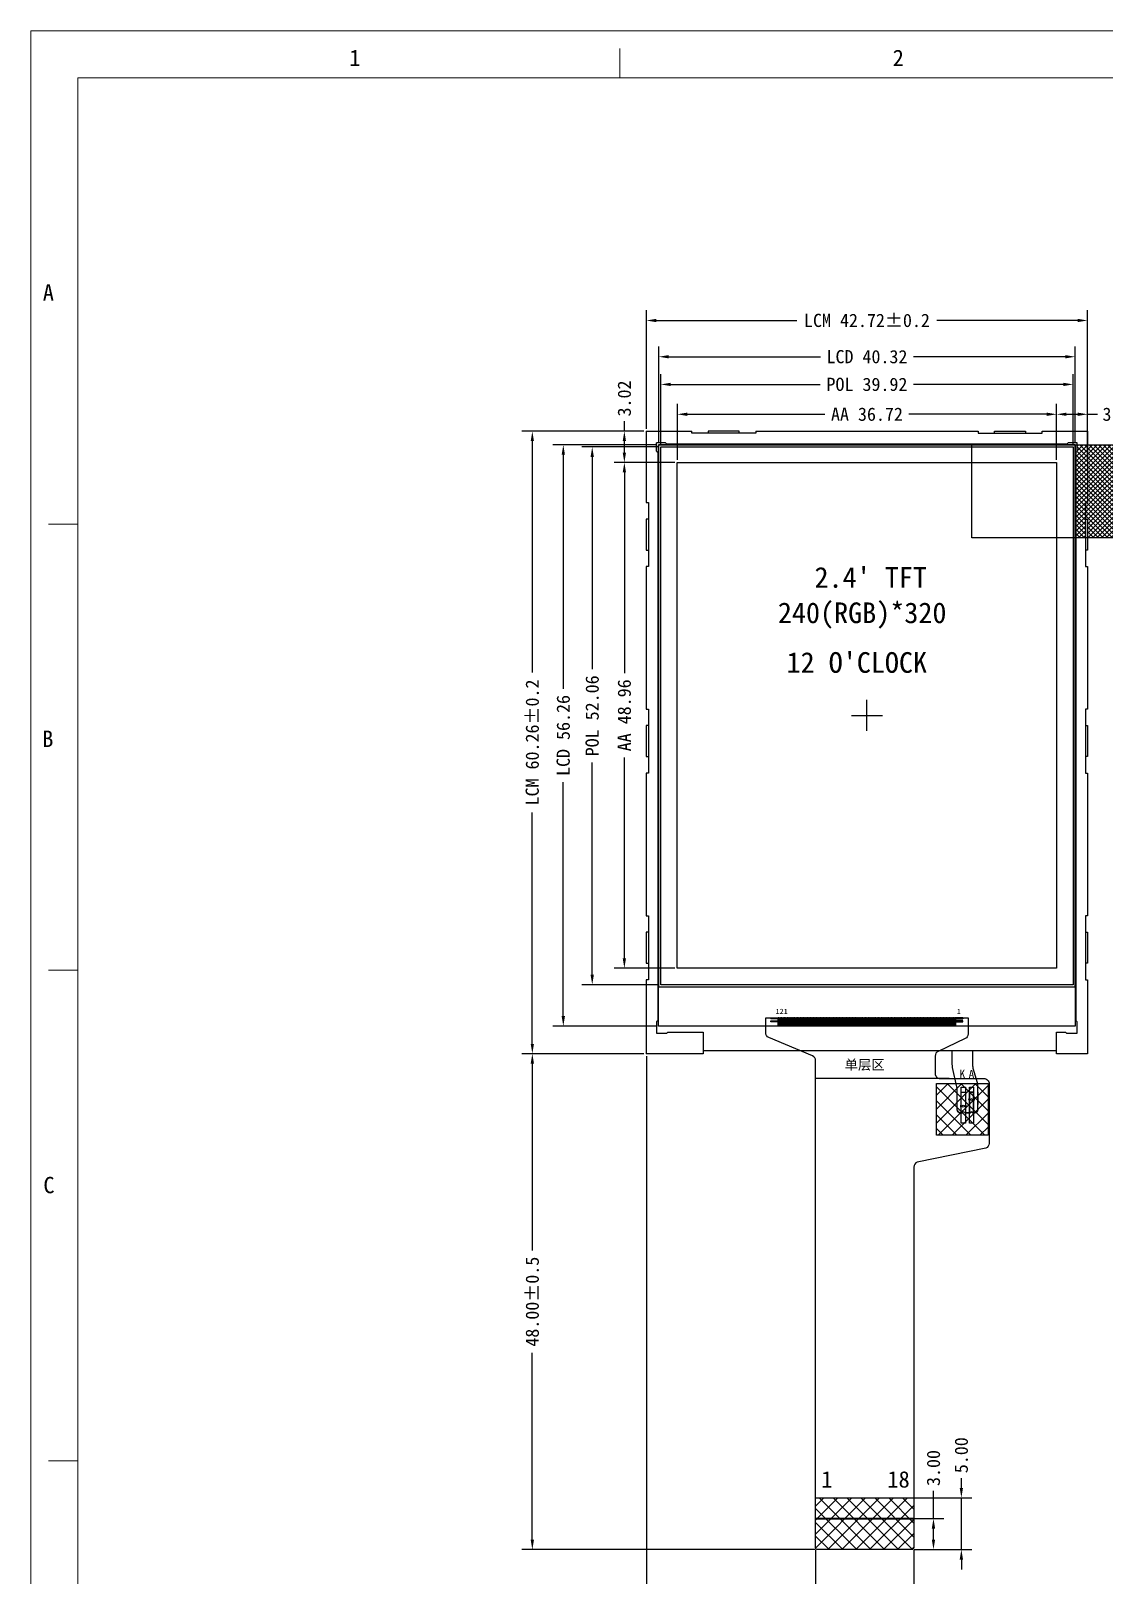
# Model space of a CAD drawing. Header units: millimetres. Extents: x 1912 to 2236, y 228 to 453.
# Drawn here: x 1911.7 to 2015.6, y 303.6 to 453.1 of the extents above; entities that cross this region are included whole.
import ezdxf

# ---------------------------------------------------------------- set-up
doc = ezdxf.new("R2010")
doc.units = ezdxf.units.MM
for name, color, linetype in [('BL', 255, 'Continuous'), ('BL-FPC', 70, 'Continuous'), ('BL-Frame', 151, 'Continuous'), ('BL-Housing', 154, 'Continuous'), ('FPC', 32, 'Continuous'), ('LCD', 3, 'Continuous'), ('标 注', 3, 'Continuous')]:
    doc.layers.add(name, color=color, linetype=linetype)
doc.styles.add('ROMANS', font='')
doc.styles.get("Standard").update_dxf_attribs({"font": 'txt', "bigfont": 'gbcbig.shx'})
doc.styles.add('style1', font='simfang.ttf')
doc.styles.add('宋', font='')
doc.styles.add('宋体', font='')
doc.styles.get('ROMANS').set_extended_font_data('KaiTi_GB2312')
doc.styles.get('宋').set_extended_font_data('SimSun')
doc.styles.get('宋体').set_extended_font_data('SimSun')
doc.dimstyles.new('ISO-25$0', dxfattribs={"dimscale": 0.8, "dimtxt": 1.6, "dimasz": 1.2, "dimexe": 1.25, "dimexo": 0.3, "dimtad": 0, "dimzin": 1, "dimdsep": 46, "dimtxsty": 'Standard', "dimcen": 2, "dimclrd": 3, "dimclre": 3, "dimclrt": 3, "dimadec": 0, "dimazin": 0, "dimtfac": 1, "dimtmove": 0, "dimatfit": 3, "dimfxl": 0, "dimlwd": -1, "dimarcsym": 0})

# ---------------------------------------------------------------- blocks, each defined once
blk = doc.blocks.new('jd')
at = {"color": 6}
blk.add_lwpolyline([(2260.04, -4215.89), (2299.96, -4215.89), (2299.96, -4267.95), (2260.04, -4267.95)], close=True, dxfattribs=at)
at = {"layer": 'BL-Frame', "color": 4}
for p, q in [((2280, -4243.37), (2280, -4240.37)), ((2278.5, -4241.87), (2281.5, -4241.87))]:
    blk.add_line(p, q, dxfattribs=at)
at = {"layer": 'BL-Frame'}
for p, q in [((2270.71, -4271.14), (2270.71, -4271.24)), ((2270.71, -4271.14), (2271.41, -4271.14)), ((2271.41, -4271.24), (2270.71, -4271.24)), ((2270.71, -4271.45), (2271.41, -4271.45)), ((2270.71, -4271.55), (2270.71, -4271.45)), ((2271.41, -4271.55), (2270.71, -4271.55)), ((2271.57, -4271.1), (2271.57, -4271.8)), ((2271.64, -4271.1), (2271.64, -4271.8)), ((2271.64, -4271.75), (2271.64, -4271.85)), ((2289.3, -4271.14), (2288.59, -4271.14)), ((2288.59, -4271.24), (2289.3, -4271.24)), ((2289.3, -4271.45), (2288.59, -4271.45)), ((2288.59, -4271.55), (2289.3, -4271.55)), ((2289.3, -4271.14), (2289.3, -4271.24)), ((2289.3, -4271.55), (2289.3, -4271.45))]:
    blk.add_line(p, q, dxfattribs=at)
at = {"layer": 'BL-Frame', "color": 4}
for points in [[(2259.84, -4215.69), (2300.16, -4215.69), (2300.16, -4271.95), (2259.84, -4271.95)], [(2259.84, -4268.15), (2300.16, -4268.15), (2300.16, -4215.69), (2259.84, -4215.69)], [(2298.36, -4266.35), (2261.64, -4266.35), (2261.64, -4217.39), (2298.36, -4217.39)]]:
    blk.add_lwpolyline(points, close=True, dxfattribs=at)
at = {"layer": 'BL-Frame'}
for points in [[(2271.41, -4271.1), (2271.48, -4271.1), (2271.48, -4271.85), (2271.41, -4271.85)], [(2271.57, -4271.1), (2271.64, -4271.1), (2271.64, -4271.85), (2271.57, -4271.85)], [(2271.71, -4271.1), (2271.78, -4271.1), (2271.78, -4271.85), (2271.71, -4271.85)], [(2271.85, -4271.1), (2271.92, -4271.1), (2271.92, -4271.85), (2271.85, -4271.85)], [(2271.99, -4271.1), (2272.06, -4271.1), (2272.06, -4271.85), (2271.99, -4271.85)], [(2272.13, -4271.1), (2272.2, -4271.1), (2272.2, -4271.85), (2272.13, -4271.85)], [(2272.27, -4271.1), (2272.34, -4271.1), (2272.34, -4271.85), (2272.27, -4271.85)], [(2272.41, -4271.1), (2272.48, -4271.1), (2272.48, -4271.85), (2272.41, -4271.85)], [(2272.55, -4271.1), (2272.62, -4271.1), (2272.62, -4271.85), (2272.55, -4271.85)], [(2272.69, -4271.1), (2272.76, -4271.1), (2272.76, -4271.85), (2272.69, -4271.85)], [(2272.83, -4271.1), (2272.9, -4271.1), (2272.9, -4271.85), (2272.83, -4271.85)], [(2272.97, -4271.1), (2273.04, -4271.1), (2273.04, -4271.85), (2272.97, -4271.85)], [(2273.11, -4271.1), (2273.18, -4271.1), (2273.18, -4271.85), (2273.11, -4271.85)], [(2273.25, -4271.1), (2273.32, -4271.1), (2273.32, -4271.85), (2273.25, -4271.85)], [(2273.39, -4271.1), (2273.46, -4271.1), (2273.46, -4271.85), (2273.39, -4271.85)], [(2273.53, -4271.1), (2273.6, -4271.1), (2273.6, -4271.85), (2273.53, -4271.85)], [(2273.67, -4271.1), (2273.74, -4271.1), (2273.74, -4271.85), (2273.67, -4271.85)], [(2273.81, -4271.1), (2273.88, -4271.1), (2273.88, -4271.85), (2273.81, -4271.85)], [(2273.95, -4271.1), (2274.02, -4271.1), (2274.02, -4271.85), (2273.95, -4271.85)], [(2274.09, -4271.1), (2274.16, -4271.1), (2274.16, -4271.85), (2274.09, -4271.85)], [(2274.23, -4271.1), (2274.3, -4271.1), (2274.3, -4271.85), (2274.23, -4271.85)], [(2274.37, -4271.1), (2274.44, -4271.1), (2274.44, -4271.85), (2274.37, -4271.85)], [(2274.51, -4271.1), (2274.58, -4271.1), (2274.58, -4271.85), (2274.51, -4271.85)], [(2274.65, -4271.1), (2274.72, -4271.1), (2274.72, -4271.85), (2274.65, -4271.85)], [(2274.79, -4271.1), (2274.86, -4271.1), (2274.86, -4271.85), (2274.79, -4271.85)], [(2274.93, -4271.1), (2275, -4271.1), (2275, -4271.85), (2274.93, -4271.85)], [(2275.07, -4271.1), (2275.14, -4271.1), (2275.14, -4271.85), (2275.07, -4271.85)], [(2275.21, -4271.1), (2275.28, -4271.1), (2275.28, -4271.85), (2275.21, -4271.85)], [(2275.35, -4271.1), (2275.42, -4271.1), (2275.42, -4271.85), (2275.35, -4271.85)], [(2275.49, -4271.1), (2275.56, -4271.1), (2275.56, -4271.85), (2275.49, -4271.85)], [(2275.63, -4271.1), (2275.7, -4271.1), (2275.7, -4271.85), (2275.63, -4271.85)], [(2275.77, -4271.1), (2275.84, -4271.1), (2275.84, -4271.85), (2275.77, -4271.85)], [(2275.91, -4271.1), (2275.98, -4271.1), (2275.98, -4271.85), (2275.91, -4271.85)], [(2276.05, -4271.1), (2276.12, -4271.1), (2276.12, -4271.85), (2276.05, -4271.85)], [(2276.19, -4271.1), (2276.26, -4271.1), (2276.26, -4271.85), (2276.19, -4271.85)], [(2276.33, -4271.1), (2276.4, -4271.1), (2276.4, -4271.85), (2276.33, -4271.85)], [(2276.47, -4271.1), (2276.54, -4271.1), (2276.54, -4271.85), (2276.47, -4271.85)], [(2276.61, -4271.1), (2276.68, -4271.1), (2276.68, -4271.85), (2276.61, -4271.85)], [(2276.75, -4271.1), (2276.82, -4271.1), (2276.82, -4271.85), (2276.75, -4271.85)], [(2276.89, -4271.1), (2276.96, -4271.1), (2276.96, -4271.85), (2276.89, -4271.85)], [(2277.03, -4271.1), (2277.1, -4271.1), (2277.1, -4271.85), (2277.03, -4271.85)], [(2277.17, -4271.1), (2277.24, -4271.1), (2277.24, -4271.85), (2277.17, -4271.85)], [(2277.31, -4271.1), (2277.38, -4271.1), (2277.38, -4271.85), (2277.31, -4271.85)], [(2277.45, -4271.1), (2277.52, -4271.1), (2277.52, -4271.85), (2277.45, -4271.85)], [(2277.59, -4271.1), (2277.66, -4271.1), (2277.66, -4271.85), (2277.59, -4271.85)], [(2277.73, -4271.1), (2277.8, -4271.1), (2277.8, -4271.85), (2277.73, -4271.85)], [(2277.87, -4271.1), (2277.94, -4271.1), (2277.94, -4271.85), (2277.87, -4271.85)], [(2278.01, -4271.1), (2278.08, -4271.1), (2278.08, -4271.85), (2278.01, -4271.85)], [(2278.15, -4271.1), (2278.22, -4271.1), (2278.22, -4271.85), (2278.15, -4271.85)], [(2278.29, -4271.1), (2278.36, -4271.1), (2278.36, -4271.85), (2278.29, -4271.85)], [(2278.43, -4271.1), (2278.5, -4271.1), (2278.5, -4271.85), (2278.43, -4271.85)], [(2278.57, -4271.1), (2278.64, -4271.1), (2278.64, -4271.85), (2278.57, -4271.85)], [(2278.71, -4271.1), (2278.78, -4271.1), (2278.78, -4271.85), (2278.71, -4271.85)], [(2278.85, -4271.1), (2278.92, -4271.1), (2278.92, -4271.85), (2278.85, -4271.85)], [(2278.99, -4271.1), (2279.06, -4271.1), (2279.06, -4271.85), (2278.99, -4271.85)], [(2279.13, -4271.1), (2279.2, -4271.1), (2279.2, -4271.85), (2279.13, -4271.85)], [(2279.27, -4271.1), (2279.34, -4271.1), (2279.34, -4271.85), (2279.27, -4271.85)], [(2279.41, -4271.1), (2279.48, -4271.1), (2279.48, -4271.85), (2279.41, -4271.85)], [(2279.55, -4271.1), (2279.62, -4271.1), (2279.62, -4271.85), (2279.55, -4271.85)], [(2279.69, -4271.1), (2279.76, -4271.1), (2279.76, -4271.85), (2279.69, -4271.85)], [(2279.83, -4271.1), (2279.9, -4271.1), (2279.9, -4271.85), (2279.83, -4271.85)], [(2279.97, -4271.1), (2280.04, -4271.1), (2280.04, -4271.85), (2279.97, -4271.85)], [(2280.11, -4271.1), (2280.18, -4271.1), (2280.18, -4271.85), (2280.11, -4271.85)], [(2280.25, -4271.1), (2280.32, -4271.1), (2280.32, -4271.85), (2280.25, -4271.85)], [(2280.39, -4271.1), (2280.46, -4271.1), (2280.46, -4271.85), (2280.39, -4271.85)], [(2280.53, -4271.1), (2280.6, -4271.1), (2280.6, -4271.85), (2280.53, -4271.85)], [(2280.67, -4271.1), (2280.74, -4271.1), (2280.74, -4271.85), (2280.67, -4271.85)], [(2280.81, -4271.1), (2280.88, -4271.1), (2280.88, -4271.85), (2280.81, -4271.85)], [(2280.95, -4271.1), (2281.02, -4271.1), (2281.02, -4271.85), (2280.95, -4271.85)], [(2281.09, -4271.1), (2281.16, -4271.1), (2281.16, -4271.85), (2281.09, -4271.85)], [(2281.23, -4271.1), (2281.3, -4271.1), (2281.3, -4271.85), (2281.23, -4271.85)], [(2281.37, -4271.1), (2281.44, -4271.1), (2281.44, -4271.85), (2281.37, -4271.85)], [(2281.51, -4271.1), (2281.58, -4271.1), (2281.58, -4271.85), (2281.51, -4271.85)], [(2281.65, -4271.1), (2281.72, -4271.1), (2281.72, -4271.85), (2281.65, -4271.85)], [(2281.79, -4271.1), (2281.86, -4271.1), (2281.86, -4271.85), (2281.79, -4271.85)], [(2281.93, -4271.1), (2282, -4271.1), (2282, -4271.85), (2281.93, -4271.85)], [(2282.07, -4271.1), (2282.14, -4271.1), (2282.14, -4271.85), (2282.07, -4271.85)], [(2282.21, -4271.1), (2282.28, -4271.1), (2282.28, -4271.85), (2282.21, -4271.85)], [(2282.35, -4271.1), (2282.42, -4271.1), (2282.42, -4271.85), (2282.35, -4271.85)], [(2282.49, -4271.1), (2282.56, -4271.1), (2282.56, -4271.85), (2282.49, -4271.85)], [(2282.63, -4271.1), (2282.7, -4271.1), (2282.7, -4271.85), (2282.63, -4271.85)], [(2282.77, -4271.1), (2282.84, -4271.1), (2282.84, -4271.85), (2282.77, -4271.85)], [(2282.91, -4271.1), (2282.98, -4271.1), (2282.98, -4271.85), (2282.91, -4271.85)], [(2283.05, -4271.1), (2283.12, -4271.1), (2283.12, -4271.85), (2283.05, -4271.85)], [(2283.19, -4271.1), (2283.26, -4271.1), (2283.26, -4271.85), (2283.19, -4271.85)], [(2283.33, -4271.1), (2283.4, -4271.1), (2283.4, -4271.85), (2283.33, -4271.85)], [(2283.47, -4271.1), (2283.54, -4271.1), (2283.54, -4271.85), (2283.47, -4271.85)], [(2283.61, -4271.1), (2283.68, -4271.1), (2283.68, -4271.85), (2283.61, -4271.85)], [(2283.75, -4271.1), (2283.82, -4271.1), (2283.82, -4271.85), (2283.75, -4271.85)], [(2283.89, -4271.1), (2283.96, -4271.1), (2283.96, -4271.85), (2283.89, -4271.85)], [(2284.03, -4271.1), (2284.1, -4271.1), (2284.1, -4271.85), (2284.03, -4271.85)], [(2284.17, -4271.1), (2284.24, -4271.1), (2284.24, -4271.85), (2284.17, -4271.85)], [(2284.31, -4271.1), (2284.38, -4271.1), (2284.38, -4271.85), (2284.31, -4271.85)], [(2284.45, -4271.1), (2284.52, -4271.1), (2284.52, -4271.85), (2284.45, -4271.85)], [(2284.59, -4271.1), (2284.66, -4271.1), (2284.66, -4271.85), (2284.59, -4271.85)], [(2284.73, -4271.1), (2284.8, -4271.1), (2284.8, -4271.85), (2284.73, -4271.85)], [(2284.87, -4271.1), (2284.94, -4271.1), (2284.94, -4271.85), (2284.87, -4271.85)], [(2285.01, -4271.1), (2285.08, -4271.1), (2285.08, -4271.85), (2285.01, -4271.85)], [(2285.15, -4271.1), (2285.22, -4271.1), (2285.22, -4271.85), (2285.15, -4271.85)], [(2285.29, -4271.1), (2285.36, -4271.1), (2285.36, -4271.85), (2285.29, -4271.85)], [(2285.43, -4271.1), (2285.5, -4271.1), (2285.5, -4271.85), (2285.43, -4271.85)], [(2285.57, -4271.1), (2285.64, -4271.1), (2285.64, -4271.85), (2285.57, -4271.85)], [(2285.71, -4271.1), (2285.78, -4271.1), (2285.78, -4271.85), (2285.71, -4271.85)], [(2285.85, -4271.1), (2285.92, -4271.1), (2285.92, -4271.85), (2285.85, -4271.85)], [(2285.99, -4271.1), (2286.06, -4271.1), (2286.06, -4271.85), (2285.99, -4271.85)], [(2286.13, -4271.1), (2286.2, -4271.1), (2286.2, -4271.85), (2286.13, -4271.85)], [(2286.27, -4271.1), (2286.34, -4271.1), (2286.34, -4271.85), (2286.27, -4271.85)], [(2286.41, -4271.1), (2286.48, -4271.1), (2286.48, -4271.85), (2286.41, -4271.85)], [(2286.55, -4271.1), (2286.62, -4271.1), (2286.62, -4271.85), (2286.55, -4271.85)], [(2286.69, -4271.1), (2286.76, -4271.1), (2286.76, -4271.85), (2286.69, -4271.85)], [(2286.83, -4271.1), (2286.9, -4271.1), (2286.9, -4271.85), (2286.83, -4271.85)], [(2286.97, -4271.1), (2287.04, -4271.1), (2287.04, -4271.85), (2286.97, -4271.85)], [(2287.11, -4271.1), (2287.18, -4271.1), (2287.18, -4271.85), (2287.11, -4271.85)], [(2287.25, -4271.1), (2287.32, -4271.1), (2287.32, -4271.85), (2287.25, -4271.85)], [(2287.39, -4271.1), (2287.46, -4271.1), (2287.46, -4271.85), (2287.39, -4271.85)], [(2287.53, -4271.1), (2287.6, -4271.1), (2287.6, -4271.85), (2287.53, -4271.85)], [(2287.67, -4271.1), (2287.74, -4271.1), (2287.74, -4271.85), (2287.67, -4271.85)], [(2287.81, -4271.1), (2287.88, -4271.1), (2287.88, -4271.85), (2287.81, -4271.85)], [(2287.95, -4271.1), (2288.02, -4271.1), (2288.02, -4271.85), (2287.95, -4271.85)], [(2288.09, -4271.1), (2288.16, -4271.1), (2288.16, -4271.85), (2288.09, -4271.85)], [(2288.23, -4271.1), (2288.3, -4271.1), (2288.3, -4271.85), (2288.23, -4271.85)], [(2288.37, -4271.1), (2288.44, -4271.1), (2288.44, -4271.85), (2288.37, -4271.85)], [(2288.52, -4271.1), (2288.59, -4271.1), (2288.59, -4271.85), (2288.52, -4271.85)]]:
    blk.add_lwpolyline(points, close=True, dxfattribs=at)
at = {"layer": 'BL', "style": 'style1'}
blk.add_text("   12 O'CLOCK", height=2, dxfattribs=at).set_placement((2268.14, -4237.75))
at = {"layer": 'BL', "char_height": 2, "width": 26.6275, "attachment_point": 1, "style": 'style1'}
for s, insert in [("2.4' TFT", (2274.93, -4227.51)), ('{\\fFangSong|b0|i0|c134|p49; 240(RGB)*320}', (2270.02, -4230.94))]:
    blk.add_mtext(s, dxfattribs=dict(at, insert=insert))
at = {"layer": 'BL-Frame', "char_height": 0.5, "width": 0.5263, "attachment_point": 1, "style": '宋体'}
for s, insert in [('121', (2271.16, -4270.27)), ('1', (2288.7, -4270.27))]:
    blk.add_mtext(s, dxfattribs=dict(at, insert=insert))
blk = doc.blocks.new('*D4')
at = {"layer": 'BL', "color": 3, "lineweight": -2}
for p, q in [((1974.27, 411.55), (1974.27, 416.97)), ((2010.99, 411.55), (2010.99, 416.97))]:
    blk.add_line(p, q, dxfattribs=at)
at = {"layer": 'BL', "color": 3}
for p, q in [((1975.23, 415.97), (1988.55, 415.97)), ((2010.03, 415.97), (1996.7, 415.97))]:
    blk.add_line(p, q, dxfattribs=at)
for points in [[(1975.23, 416.13), (1975.23, 415.81), (1974.27, 415.97)], [(2010.03, 415.81), (2010.03, 416.13), (2010.99, 415.97)]]:
    blk.add_solid(points, dxfattribs=at)
at = {"layer": 'Defpoints', "color": 0}
for p in [(2010.99, 415.97), (1974.27, 411.31), (2010.99, 411.31)]:
    blk.add_point(p, dxfattribs=at)
at = {"layer": 'BL', "color": 7, "insert": (1992.63, 415.97), "char_height": 1.28, "attachment_point": 5, "style": '宋'}
blk.add_mtext('AA 36.72', dxfattribs=at)
blk = doc.blocks.new('*D5')
at = {"layer": 'BL', "color": 3, "lineweight": -2}
for p, q in [((1972.47, 413.25), (1972.47, 422.54)), ((2012.79, 413.25), (2012.79, 422.54))]:
    blk.add_line(p, q, dxfattribs=at)
at = {"layer": 'BL', "color": 3}
for p, q in [((1973.43, 421.54), (1988.12, 421.54)), ((2011.83, 421.54), (1997.14, 421.54))]:
    blk.add_line(p, q, dxfattribs=at)
for points in [[(1973.43, 421.7), (1973.43, 421.38), (1972.47, 421.54)], [(2011.83, 421.38), (2011.83, 421.7), (2012.79, 421.54)]]:
    blk.add_solid(points, dxfattribs=at)
at = {"layer": 'Defpoints', "color": 0}
for p in [(2012.79, 421.54), (1972.47, 413.01), (2012.79, 413.01)]:
    blk.add_point(p, dxfattribs=at)
at = {"layer": 'BL', "color": 7, "insert": (1992.63, 421.54), "char_height": 1.28, "attachment_point": 5, "style": '宋'}
blk.add_mtext('LCD 40.32', dxfattribs=at)
blk = doc.blocks.new('*D6')
at = {"layer": 'BL', "color": 3, "lineweight": -2}
for p, q in [((1974.03, 411.31), (1968.14, 411.31)), ((1974.03, 362.35), (1968.14, 362.35))]:
    blk.add_line(p, q, dxfattribs=at)
at = {"layer": 'BL', "color": 3}
for p, q in [((1969.14, 410.35), (1969.14, 390.91)), ((1969.14, 363.31), (1969.14, 382.75))]:
    blk.add_line(p, q, dxfattribs=at)
for points in [[(1969.3, 410.35), (1968.98, 410.35), (1969.14, 411.31)], [(1968.98, 363.31), (1969.3, 363.31), (1969.14, 362.35)]]:
    blk.add_solid(points, dxfattribs=at)
at = {"layer": 'Defpoints', "color": 0}
for p in [(1974.27, 411.31), (1969.14, 362.35), (1974.27, 362.35)]:
    blk.add_point(p, dxfattribs=at)
at = {"layer": 'BL', "color": 7, "insert": (1969.14, 386.83), "char_height": 1.28, "attachment_point": 5, "rotation": 90, "style": '宋'}
blk.add_mtext('AA 48.96', dxfattribs=at)
blk = doc.blocks.new('*D7')
at = {"layer": 'BL', "color": 3, "lineweight": -2}
for p, q in [((1972.23, 413.01), (1962.23, 413.01)), ((1972.23, 356.75), (1962.23, 356.75))]:
    blk.add_line(p, q, dxfattribs=at)
at = {"layer": 'BL', "color": 3}
for p, q in [((1963.23, 412.05), (1963.23, 389.4)), ((1963.23, 357.71), (1963.23, 380.36))]:
    blk.add_line(p, q, dxfattribs=at)
for points in [[(1963.39, 412.05), (1963.07, 412.05), (1963.23, 413.01)], [(1963.07, 357.71), (1963.39, 357.71), (1963.23, 356.75)]]:
    blk.add_solid(points, dxfattribs=at)
at = {"layer": 'Defpoints', "color": 0}
for p in [(1963.23, 413.01), (1972.47, 413.01), (1972.47, 356.75)]:
    blk.add_point(p, dxfattribs=at)
at = {"layer": 'BL', "color": 7, "insert": (1963.23, 384.88), "char_height": 1.28, "attachment_point": 5, "rotation": 90, "style": '宋'}
blk.add_mtext('LCD 56.26', dxfattribs=at)
blk = doc.blocks.new('*D8')
at = {"layer": 'BL', "color": 3, "lineweight": -2}
for p, q in [((1971.03, 414.33), (1959.23, 414.33)), ((1971.03, 354.07), (1959.23, 354.07))]:
    blk.add_line(p, q, dxfattribs=at)
at = {"layer": 'BL', "color": 3}
for p, q in [((1960.23, 413.37), (1960.23, 390.99)), ((1960.23, 355.03), (1960.23, 377.41))]:
    blk.add_line(p, q, dxfattribs=at)
for points in [[(1960.39, 413.37), (1960.07, 413.37), (1960.23, 414.33)], [(1960.07, 355.03), (1960.39, 355.03), (1960.23, 354.07)]]:
    blk.add_solid(points, dxfattribs=at)
at = {"layer": 'Defpoints', "color": 0}
for p in [(1960.23, 414.33), (1971.27, 414.33), (1971.27, 354.07)]:
    blk.add_point(p, dxfattribs=at)
at = {"layer": 'BL', "color": 7, "insert": (1960.23, 384.2), "char_height": 1.28, "attachment_point": 5, "rotation": 90, "style": '宋'}
blk.add_mtext('LCM 60.26%%P0.2', dxfattribs=at)
blk = doc.blocks.new('*D9')
at = {"layer": 'BL', "color": 3, "lineweight": -2}
for p, q in [((1972.67, 413.05), (1972.67, 419.86)), ((2012.59, 413.05), (2012.59, 419.86))]:
    blk.add_line(p, q, dxfattribs=at)
at = {"layer": 'BL', "color": 3}
for p, q in [((1973.63, 418.86), (1988.11, 418.86)), ((2011.63, 418.86), (1997.14, 418.86))]:
    blk.add_line(p, q, dxfattribs=at)
for points in [[(1973.63, 419.02), (1973.63, 418.7), (1972.67, 418.86)], [(2011.63, 418.7), (2011.63, 419.02), (2012.59, 418.86)]]:
    blk.add_solid(points, dxfattribs=at)
at = {"layer": 'Defpoints', "color": 0}
for p in [(2012.59, 418.86), (1972.67, 412.81), (2012.59, 412.81)]:
    blk.add_point(p, dxfattribs=at)
at = {"layer": 'BL', "color": 7, "insert": (1992.63, 418.86), "char_height": 1.28, "attachment_point": 5, "style": '宋'}
blk.add_mtext('POL 39.92', dxfattribs=at)
blk = doc.blocks.new('*D10')
at = {"layer": 'BL', "color": 3, "lineweight": -2}
for p, q in [((1972.43, 412.81), (1965.03, 412.81)), ((1972.43, 360.75), (1965.03, 360.75))]:
    blk.add_line(p, q, dxfattribs=at)
at = {"layer": 'BL', "color": 3}
for p, q in [((1966.03, 411.85), (1966.03, 391.3)), ((1966.03, 361.71), (1966.03, 382.25))]:
    blk.add_line(p, q, dxfattribs=at)
for points in [[(1966.19, 411.85), (1965.87, 411.85), (1966.03, 412.81)], [(1965.87, 361.71), (1966.19, 361.71), (1966.03, 360.75)]]:
    blk.add_solid(points, dxfattribs=at)
at = {"layer": 'Defpoints', "color": 0}
for p in [(1972.67, 412.81), (1966.03, 360.75), (1972.67, 360.75)]:
    blk.add_point(p, dxfattribs=at)
at = {"layer": 'BL', "color": 7, "insert": (1966.03, 386.78), "char_height": 1.28, "attachment_point": 5, "rotation": 90, "style": '宋'}
blk.add_mtext('POL 52.06', dxfattribs=at)
blk = doc.blocks.new('zw$A301')
at = {"color": 7}
for p, q in [((-20.36, 25.61), (-20.36, 26.41)), ((-19.39, 26.31), (19.39, 26.31)), ((-19.26, -30.65), (-15.86, -30.65))]:
    blk.add_line(p, q, dxfattribs=at)
at = {"layer": 'BL', "color": 7, "lineweight": 13}
blk.add_line((-21.36, -32.73), (-17.36, -32.73), dxfattribs=at)
at = {"layer": 'BL-Frame', "color": 7}
for p, q in [((-12.36, 27.53), (-15.36, 27.53)), ((12.36, 27.53), (15.36, 27.53))]:
    blk.add_line(p, q, dxfattribs=at)
at = {"layer": 'BL-Housing', "color": 7, "ltscale": 5}
for p, q in [((-21.36, 27.53), (-16.96, 27.53)), ((-21.36, 27.53), (-21.36, 20.63)), ((-16.96, 27.33), (-16.96, 27.53)), ((-10.76, 27.33), (-16.96, 27.33)), ((-10.76, 27.53), (10.76, 27.53)), ((-10.76, 27.53), (-10.76, 27.33)), ((10.76, 27.53), (10.76, 27.33)), ((10.76, 27.33), (16.96, 27.33)), ((16.96, 27.53), (21.36, 27.53)), ((16.96, 27.33), (16.96, 27.53)), ((21.36, 27.53), (21.36, 20.63)), ((-19.49, 26.41), (-20.36, 26.41)), ((-20.36, 25.61), (-20.26, 25.51)), ((-20.26, 25.51), (-20.26, -29.55)), ((-19.39, 26.31), (-19.49, 26.41)), ((19.49, 26.41), (19.39, 26.31)), ((20.36, 26.41), (19.49, 26.41)), ((20.26, 25.51), (20.36, 25.61)), ((20.26, -29.55), (20.26, 25.51)), ((20.36, 25.61), (20.36, 26.41)), ((-21.36, 20.63), (-21.16, 20.63)), ((-21.16, 20.63), (-21.16, 14.43)), ((21.36, 20.63), (21.16, 20.63)), ((21.16, 20.63), (21.16, 14.43)), ((-21.16, 19.03), (-21.36, 19.03)), ((-21.36, 19.03), (-21.36, 16.03)), ((-21.16, 19.03), (-21.21, 19.03)), ((21.16, 19.03), (21.36, 19.03)), ((21.36, 19.03), (21.36, 16.03)), ((-21.36, 16.03), (-21.16, 16.03)), ((-21.21, 16.03), (-21.16, 16.03)), ((21.36, 16.03), (21.16, 16.03)), ((-21.16, 14.43), (-21.36, 14.43)), ((-21.36, 14.43), (-21.36, 0.63)), ((21.16, 14.43), (21.36, 14.43)), ((21.36, 14.43), (21.36, 0.63)), ((-21.36, 0.63), (-21.16, 0.63)), ((-21.16, 0.63), (-21.16, -5.57)), ((21.36, 0.63), (21.16, 0.63)), ((21.16, 0.63), (21.16, -5.57)), ((-21.16, -0.97), (-21.36, -0.97)), ((-21.36, -0.97), (-21.36, -3.97)), ((-21.16, -0.97), (-21.21, -0.97)), ((-21.16, -0.97), (-21.21, -0.97)), ((21.16, -0.97), (21.21, -0.97)), ((21.16, -0.97), (21.36, -0.97)), ((21.36, -0.97), (21.36, -3.97)), ((-21.36, -3.97), (-21.16, -3.97)), ((-21.21, -3.97), (-21.16, -3.97)), ((-21.21, -3.97), (-21.16, -3.97)), ((21.21, -3.97), (21.16, -3.97)), ((21.36, -3.97), (21.16, -3.97)), ((-21.16, -5.57), (-21.36, -5.57)), ((-21.36, -5.57), (-21.36, -19.37)), ((21.16, -5.57), (21.36, -5.57)), ((21.36, -5.57), (21.36, -19.37)), ((-21.36, -19.37), (-21.16, -19.37)), ((-21.16, -19.37), (-21.16, -25.57)), ((21.36, -19.37), (21.16, -19.37)), ((21.16, -19.37), (21.16, -25.57)), ((-21.16, -20.97), (-21.36, -20.97)), ((-21.36, -20.97), (-21.36, -23.97)), ((-21.16, -20.97), (-21.21, -20.97)), ((-21.16, -20.97), (-21.21, -20.97)), ((21.16, -20.97), (21.21, -20.97)), ((21.16, -20.97), (21.36, -20.97)), ((21.36, -20.97), (21.36, -23.97)), ((-21.36, -23.97), (-21.16, -23.97)), ((-21.21, -23.97), (-21.16, -23.97)), ((-21.21, -23.97), (-21.16, -23.97)), ((21.21, -23.97), (21.16, -23.97)), ((21.36, -23.97), (21.16, -23.97)), ((-21.36, -25.57), (-21.36, -32.73)), ((-21.16, -25.57), (-21.36, -25.57)), ((21.16, -25.57), (21.36, -25.57)), ((21.36, -25.57), (21.36, -32.73)), ((-20.26, -29.55), (-20.36, -29.65)), ((-20.36, -29.65), (-20.36, -30.75)), ((20.36, -29.65), (20.26, -29.55)), ((20.36, -30.75), (20.36, -29.65)), ((-20.36, -30.75), (-19.36, -30.75)), ((-19.36, -30.75), (-19.26, -30.65)), ((-15.86, -30.65), (-15.86, -32.73)), ((18.36, -32.73), (18.36, -30.65)), ((18.36, -30.65), (19.22, -30.65)), ((19.22, -30.65), (19.32, -30.75)), ((19.32, -30.75), (20.36, -30.75)), ((-15.86, -32.73), (-21.36, -32.73)), ((18.36, -32.43), (-15.86, -32.43)), ((21.36, -32.73), (18.36, -32.73))]:
    blk.add_line(p, q, dxfattribs=at)
at = {"layer": 'BL-Housing', "color": 7}
for p, q in [((-15.36, 27.53), (-15.36, 27.33)), ((-12.36, 27.33), (-12.36, 27.53)), ((12.36, 27.33), (12.36, 27.53)), ((15.36, 27.53), (15.36, 27.33))]:
    blk.add_line(p, q, dxfattribs=at)
blk = doc.blocks.new('*D14')
at = {"layer": 'BL', "color": 3, "lineweight": -2}
for p, q in [((1971.27, 414.57), (1971.27, 426.05)), ((2013.99, 414.57), (2013.99, 426.05))]:
    blk.add_line(p, q, dxfattribs=at)
at = {"layer": 'BL', "color": 3}
for p, q in [((1972.23, 425.05), (1985.84, 425.05)), ((2013.03, 425.05), (1999.41, 425.05))]:
    blk.add_line(p, q, dxfattribs=at)
for points in [[(1972.23, 425.21), (1972.23, 424.89), (1971.27, 425.05)], [(2013.03, 424.89), (2013.03, 425.21), (2013.99, 425.05)]]:
    blk.add_solid(points, dxfattribs=at)
at = {"layer": 'Defpoints', "color": 0}
for p in [(2013.99, 425.05), (1971.27, 414.33), (2013.99, 414.33)]:
    blk.add_point(p, dxfattribs=at)
at = {"layer": 'BL', "color": 7, "insert": (1992.63, 425.05), "char_height": 1.28, "attachment_point": 5, "style": '宋'}
blk.add_mtext('LCM 42.72%%P0.2', dxfattribs=at)
blk = doc.blocks.new('*D100')
at = {"layer": 'BL', "color": 3, "lineweight": -2}
for p, q in [((2010.99, 411.55), (2010.99, 416.97)), ((2013.99, 411.55), (2013.99, 416.97))]:
    blk.add_line(p, q, dxfattribs=at)
at = {"layer": 'BL', "color": 3}
for p, q in [((2011.95, 415.97), (2013.03, 415.97)), ((2013.99, 415.97), (2014.95, 415.97))]:
    blk.add_line(p, q, dxfattribs=at)
for points in [[(2011.95, 416.13), (2011.95, 415.81), (2010.99, 415.97)], [(2013.03, 415.81), (2013.03, 416.13), (2013.99, 415.97)]]:
    blk.add_solid(points, dxfattribs=at)
at = {"layer": 'Defpoints', "color": 0}
for p in [(2013.99, 415.97), (2010.99, 411.31), (2013.99, 411.31)]:
    blk.add_point(p, dxfattribs=at)
at = {"layer": 'BL', "color": 7, "insert": (2017.17, 415.97), "char_height": 1.28, "attachment_point": 5, "style": '宋'}
blk.add_mtext('3.00', dxfattribs=at)
blk = doc.blocks.new('*D101')
at = {"layer": 'BL', "color": 3, "lineweight": -2}
for p, q in [((1971.03, 414.33), (1968.14, 414.33)), ((1974.03, 411.31), (1968.14, 411.31))]:
    blk.add_line(p, q, dxfattribs=at)
at = {"layer": 'BL', "color": 3}
for p, q in [((1969.14, 414.33), (1969.14, 415.29)), ((1969.14, 412.27), (1969.14, 413.37))]:
    blk.add_line(p, q, dxfattribs=at)
for points in [[(1969.3, 413.37), (1968.98, 413.37), (1969.14, 414.33)], [(1968.98, 412.27), (1969.3, 412.27), (1969.14, 411.31)]]:
    blk.add_solid(points, dxfattribs=at)
at = {"layer": 'Defpoints', "color": 0}
for p in [(1969.14, 414.33), (1971.27, 414.33), (1974.27, 411.31)]:
    blk.add_point(p, dxfattribs=at)
at = {"layer": 'BL', "color": 7, "insert": (1969.14, 417.5), "char_height": 1.28, "attachment_point": 5, "rotation": 90, "style": '宋'}
blk.add_mtext('3.02', dxfattribs=at)
blk = doc.blocks.new('*D102')
at = {"layer": 'BL', "color": 3}
for p, q in [((1999.07, 309.07), (1999.07, 311.75)), ((1999.07, 307.03), (1999.07, 308.11))]:
    blk.add_line(p, q, dxfattribs=at)
at = {"layer": 'BL', "color": 3, "lineweight": -2}
for p, q in [((1996.89, 309.07), (2000.07, 309.07)), ((1997.2, 306.07), (2000.07, 306.07))]:
    blk.add_line(p, q, dxfattribs=at)
at = {"layer": 'BL', "color": 3}
for points in [[(1999.23, 308.11), (1998.91, 308.11), (1999.07, 309.07)], [(1998.91, 307.03), (1999.23, 307.03), (1999.07, 306.07)]]:
    blk.add_solid(points, dxfattribs=at)
at = {"layer": 'Defpoints', "color": 0}
for p in [(1996.65, 309.07), (1999.07, 309.07), (1996.96, 306.07)]:
    blk.add_point(p, dxfattribs=at)
at = {"layer": 'BL', "color": 7, "insert": (1999.07, 313.97), "char_height": 1.28, "attachment_point": 5, "rotation": 90, "style": '宋'}
blk.add_mtext('3.00', dxfattribs=at)
blk = doc.blocks.new('*D103')
at = {"layer": 'BL', "color": 3}
for p, q in [((2001.77, 312.03), (2001.77, 312.99)), ((2001.77, 306.07), (2001.77, 311.07)), ((2001.77, 305.11), (2001.77, 304.15))]:
    blk.add_line(p, q, dxfattribs=at)
at = {"layer": 'BL', "color": 3, "lineweight": -2}
for p, q in [((1996.94, 311.07), (2002.77, 311.07)), ((1997.2, 306.07), (2002.77, 306.07))]:
    blk.add_line(p, q, dxfattribs=at)
at = {"layer": 'BL', "color": 3}
for points in [[(2001.61, 312.03), (2001.93, 312.03), (2001.77, 311.07)], [(2001.93, 305.11), (2001.61, 305.11), (2001.77, 306.07)]]:
    blk.add_solid(points, dxfattribs=at)
at = {"layer": 'Defpoints', "color": 0}
for p in [(1996.7, 311.07), (2001.77, 311.07), (1996.96, 306.07)]:
    blk.add_point(p, dxfattribs=at)
at = {"layer": 'BL', "color": 7, "insert": (2001.77, 315.21), "char_height": 1.28, "attachment_point": 5, "rotation": 90, "style": '宋'}
blk.add_mtext('5.00', dxfattribs=at)
blk = doc.blocks.new('*D104')
at = {"layer": 'BL', "color": 3, "lineweight": -2}
for p, q in [((1971.03, 354.07), (1959.23, 354.07)), ((1987.62, 306.07), (1959.23, 306.07))]:
    blk.add_line(p, q, dxfattribs=at)
at = {"layer": 'BL', "color": 3}
for p, q in [((1960.23, 353.11), (1960.23, 335.03)), ((1960.23, 307.03), (1960.23, 325.11))]:
    blk.add_line(p, q, dxfattribs=at)
for points in [[(1960.39, 353.11), (1960.07, 353.11), (1960.23, 354.07)], [(1960.07, 307.03), (1960.39, 307.03), (1960.23, 306.07)]]:
    blk.add_solid(points, dxfattribs=at)
at = {"layer": 'Defpoints', "color": 0}
for p in [(1960.23, 354.07), (1971.27, 354.07), (1987.86, 306.07)]:
    blk.add_point(p, dxfattribs=at)
at = {"layer": 'BL', "color": 7, "insert": (1960.23, 330.07), "char_height": 1.28, "attachment_point": 5, "rotation": 90, "style": '宋'}
blk.add_mtext('48.00%%P0.5', dxfattribs=at)
blk = doc.blocks.new('*D105')
at = {"layer": 'BL', "color": 3, "lineweight": -2}
for p, q in [((1971.27, 353.83), (1971.27, 300.4)), ((1987.66, 306.03), (1987.66, 300.4))]:
    blk.add_line(p, q, dxfattribs=at)
at = {"layer": 'BL', "color": 3}
for p, q in [((1972.23, 301.4), (1974.57, 301.4)), ((1986.7, 301.4), (1984.36, 301.4))]:
    blk.add_line(p, q, dxfattribs=at)
for points in [[(1972.23, 301.56), (1972.23, 301.24), (1971.27, 301.4)], [(1986.7, 301.24), (1986.7, 301.56), (1987.66, 301.4)]]:
    blk.add_solid(points, dxfattribs=at)
at = {"layer": 'Defpoints', "color": 0}
for p in [(1971.27, 354.07), (1987.66, 306.27), (1971.27, 301.4)]:
    blk.add_point(p, dxfattribs=at)
at = {"layer": 'BL', "color": 7, "insert": (1979.46, 301.4), "char_height": 1.28, "attachment_point": 5, "style": '宋'}
blk.add_mtext('16.40%%P0.5', dxfattribs=at)
blk = doc.blocks.new('*D106')
at = {"layer": 'BL', "color": 3, "lineweight": -2}
for p, q in [((1987.66, 306.03), (1987.66, 300.4)), ((1997.16, 306.03), (1997.16, 300.4))]:
    blk.add_line(p, q, dxfattribs=at)
at = {"layer": 'BL', "color": 3}
for p, q in [((1988.62, 301.4), (1996.2, 301.4)), ((1997.16, 301.4), (1998.12, 301.4))]:
    blk.add_line(p, q, dxfattribs=at)
for points in [[(1988.62, 301.56), (1988.62, 301.24), (1987.66, 301.4)], [(1996.2, 301.24), (1996.2, 301.56), (1997.16, 301.4)]]:
    blk.add_solid(points, dxfattribs=at)
at = {"layer": 'Defpoints', "color": 0}
for p in [(1987.66, 306.27), (1997.16, 306.27), (1997.16, 301.4)]:
    blk.add_point(p, dxfattribs=at)
at = {"layer": 'BL', "color": 7, "insert": (2003.08, 301.4), "char_height": 1.28, "attachment_point": 5, "style": '宋'}
blk.add_mtext('9.50%%P0.07', dxfattribs=at)

msp = doc.modelspace()

# ---------------------------------------------------------------- hatches: boundary and pattern name
h = msp.add_hatch()
h.set_pattern_fill('ANSI37', color=1, scale=0.1, style=0)
h.set_pattern_definition([(45, (14.85132, 11.4241), (-0.224506403, 0.224506403), []), (135, (14.85132, 11.4241), (-0.224506403, -0.224506403), [])])
h.paths.add_polyline_path([(2013.986, 413.009), (2022.786, 413.009), (2022.786, 404.009), (2013.986, 404.009), (2013.986, 405.829), (2013.786, 405.829), (2013.786, 407.429), (2013.986, 407.429)])
h.paths.add_polyline_path([(2013.786, 404.009), (2013.786, 407.429), (2013.986, 407.429), (2013.986, 413.009), (2012.986, 413.009), (2012.986, 412.409), (2012.886, 412.309), (2012.886, 404.009)])
at = {"layer": 'BL'}
h = msp.add_hatch(dxfattribs=at)
h.set_pattern_fill('ANSI37', color=2, scale=0.3)
h.set_pattern_definition([(45, (-6.656, 0.9016), (-0.6735192, 0.6735192), []), (135, (-6.656, 0.9016), (-0.6735192, -0.6735192), [])])
h.paths.add_polyline_path([(1999.351, 351.18), (1999.351, 346.18), (2004.351, 346.18), (2004.351, 351.18)])
h = msp.add_hatch(dxfattribs=at)
h.set_pattern_fill('ANSI37', color=1, scale=0.3)
h.set_pattern_definition([(45, (0, -0.33), (-0.6735192, 0.6735192), []), (135, (0, -0.33), (-0.6735192, -0.6735192), [])])
h.paths.add_polyline_path([(1987.663, 306.269, 0.4142136), (1987.863, 306.069), (1996.963, 306.069, 0.4142136), (1997.163, 306.269), (1997.163, 309.069), (1987.663, 309.069)])
h.paths.add_polyline_path([(1997.163, 309.069), (1997.163, 311.069), (1987.663, 311.069), (1987.663, 309.069)])

# ---------------------------------------------------------------- linework, layer by layer
at = {"color": 7, "linetype": 'Continuous', "lineweight": 9}
for q in [(2235.596, 453.083), (1911.678, 228.045)]:
    msp.add_line((1911.678, 453.083), q, dxfattribs=at)
at = {"linetype": 'Continuous', "lineweight": 9}
for p, q in [((1968.699, 448.537), (1968.699, 451.378)), ((1916.224, 448.537), (2231.05, 448.537)), ((1916.224, 444.237), (1916.224, 448.537)), ((1916.224, 444.237), (1916.224, 232.591)), ((1916.224, 405.348), (1913.383, 405.348)), ((1916.224, 362.159), (1913.383, 362.159)), ((1916.224, 314.67), (1913.383, 314.67))]:
    msp.add_line(p, q, dxfattribs=at)
at = {"color": 7}
msp.add_lwpolyline([(2002.786, 413.009), (2022.786, 413.009), (2022.786, 404.009), (2002.786, 404.009)], close=True, dxfattribs=at)
at = {"layer": 'BL', "color": 30}
for p, q in [((2000.589, 351.669), (1987.663, 351.669)), ((1987.663, 311.069), (1997.163, 311.069))]:
    msp.add_line(p, q, dxfattribs=at)
at = {"layer": 'BL', "color": 7}
msp.add_line((1987.663, 309.069), (1997.163, 309.069), dxfattribs=at)
at = {"layer": 'BL', "color": 30}
msp.add_lwpolyline([(1996.963, 306.069), (1987.863, 306.069, -0.4142136), (1987.663, 306.269), (1987.663, 353.404, 0.3014777), (1987.358, 353.864), (1983.136, 355.647, -0.3014777), (1982.831, 356.107), (1982.831, 357.559), (2002.421, 357.559), (2002.421, 355.991, -0.2895376), (2002.135, 355.54), (1999.518, 354.296, 0.2895376), (1999.232, 353.845), (1999.232, 352.169, 0.4142136), (1999.732, 351.669), (2003.959, 351.669, -0.4142136), (2004.459, 351.169), (2004.459, 345.393, -0.3085201), (2004.141, 344.928), (1997.481, 343.572, 0.3085201), (1997.163, 343.106), (1997.163, 306.269, -0.4142136)], format="xyb", close=True, dxfattribs=at)
at = {"layer": 'BL', "color": 2}
msp.add_lwpolyline([(1999.351, 351.18), (2004.351, 351.18), (2004.351, 346.18), (1999.351, 346.18)], close=True, dxfattribs=at)
at = {"layer": 'BL', "color": 30}
for points in [[(2001.759, 350.849), (2002.159, 350.849), (2002.159, 347.349), (2001.759, 347.349)], [(2002.559, 350.849), (2002.959, 350.849), (2002.959, 347.349), (2002.559, 347.349)]]:
    msp.add_lwpolyline(points, close=True, dxfattribs=at)
at = {"layer": 'BL', "color": 7, "const_width": 0.2}
msp.add_lwpolyline([(1997.163, 309.069), (1987.663, 309.069)], dxfattribs=at)
at = {"layer": 'BL-FPC', "color": 7}
msp.add_lwpolyline([(2003.359, 348.649, -0.4142136), (2003.059, 348.349, 0.4142136), (2003.359, 348.649), (2003.359, 350.661)], format="xyb", dxfattribs=at)
for centre in [(2001.959, 348.999), (2001.959, 348.999), (2002.759, 349.649), (2002.759, 349.649)]:
    msp.add_circle(centre, 0.1, dxfattribs=at)
at = {"layer": 'LCD', "color": 7}
for points in [[(2001.359, 348.649, 0.4142136), (2001.659, 348.349), (2001.859, 348.349), (2001.759, 348.349), (2001.759, 348.849, -0.3333333), (2001.759, 349.149), (2001.759, 350.349), (2002.159, 350.349), (2002.159, 349.149, -0.3333333), (2002.159, 348.849), (2002.159, 348.349), (2002.559, 348.349), (2002.559, 349.499, -0.3333333), (2002.559, 349.799), (2002.559, 350.349), (2002.959, 350.349), (2002.959, 349.799, -0.3333333), (2002.959, 349.499), (2002.959, 348.349), (2002.959, 349.499, 0.3333333), (2002.959, 349.799), (2002.959, 350.349), (2002.559, 350.349), (2002.559, 349.799, 0.3333333), (2002.559, 349.499), (2002.559, 348.349), (2002.659, 348.349, -1), (2002.859, 348.349), (2003.059, 348.349), (2002.859, 348.349, 1), (2002.659, 348.349), (2002.559, 348.349), (2002.159, 348.349), (2002.059, 348.349, 1), (2001.859, 348.349), (2001.759, 348.349), (2001.759, 348.849, -0.3333333), (2001.759, 349.149), (2001.759, 350.349), (2002.159, 350.349), (2002.159, 349.149, -0.3333333), (2002.159, 348.849), (2002.159, 348.349), (2002.059, 348.349, 1), (2001.859, 348.349), (2001.659, 348.349, -0.4142136), (2001.359, 348.649), (2001.359, 350.561, 0.0530163), (2001.325, 350.876), (2000.923, 352.747, -0.0530163), (2000.889, 353.062), (2000.889, 354.369)], [(2003.359, 349.149), (2003.359, 350.349), (2003.359, 349.149), (2003.359, 350.945, 0.0715861), (2003.298, 351.368), (2002.95, 352.551, -0.0715861), (2002.889, 352.974), (2002.889, 354.369)]]:
    msp.add_lwpolyline(points, format="xyb", dxfattribs=at)
at = {"layer": '标 注', "color": 0, "lineweight": 9}
msp.add_line((1916.224, 329.121), (1916.224, 349.963), dxfattribs=at)

# ---------------------------------------------------------------- block references
at = {"layer": 'BL', "color": 6}
msp.add_blockref('zw$A301', (1992.626, 386.799), dxfattribs=at)
at = {"layer": 'FPC', "color": 32, "lineweight": 9}
msp.add_blockref('jd', (-287.378, 4628.695), dxfattribs=at)

# ---------------------------------------------------------------- texts
at = {"color": 4, "linetype": 'Continuous', "lineweight": 9, "style": '宋体'}
for s, height, p in [('1', 1.591, (1942.51, 449.674)), ('2', 1.591, (1995.121, 449.673)), ('A', 1.591, (1912.832, 426.965)), ('B', 1.591, (1912.777, 383.762)), ('C', 1.591, (1912.883, 340.565)), ('1', 1.591, (1988.212, 312.076)), ('18', 1.5912, (1994.605, 312.076))]:
    msp.add_text(s, height=height, dxfattribs=at).set_placement(p)
at = {"color": 1, "lineweight": 9, "style": '宋体'}
msp.add_text('单层区', height=0.9473, dxfattribs=at).set_placement((1990.47, 352.536))
at = {"color": 7, "style": 'ROMANS'}
for s, p in [('K', (2001.588, 351.722)), ('A', (2002.475, 351.705))]:
    msp.add_text(s, height=0.8, dxfattribs=at).set_placement(p)

# ---------------------------------------------------------------- dimensions: what is measured, and where the dimension line sits
at = {"layer": 'BL', "color": 30}
for base, p1, p2, text, picture, middle in [((2013.986, 425.049), (1971.266, 414.329), (2013.986, 414.329), 'LCM <>%%P0.2', '*D14', (1992.626, 425.049)), ((2012.786, 421.539), (1972.466, 413.009), (2012.786, 413.009), 'LCD <>', '*D5', (1992.626, 421.539)), ((2012.586, 418.859), (1972.666, 412.809), (2012.586, 412.809), 'POL <>', '*D9', (1992.626, 418.859))]:
    dim = msp.add_linear_dim(base=base, p1=p1, p2=p2, text=text, dimstyle='ISO-25$0', override={"dimtxsty": '宋', "dimclrt": 7, "dimarcsym": 1}, dxfattribs=at)
    dim.commit()
    dim.dimension.update_dxf_attribs({"geometry": picture, "text_midpoint": middle})
at = {"layer": 'BL', "color": 2}
dim = msp.add_linear_dim(base=(1969.137, 414.329), p1=(1974.266, 411.309), p2=(1971.266, 414.329), angle=90, dimstyle='ISO-25$0', override={"dimtxsty": '宋', "dimclrt": 7, "dimarcsym": 1}, dxfattribs=at)
dim.commit()
dim.dimension.update_dxf_attribs({"geometry": '*D101', "text_midpoint": (1969.137, 417.499)})
at = {"layer": 'BL', "color": 30}
dim = msp.add_linear_dim(base=(2010.986, 415.975), p1=(1974.266, 411.309), p2=(2010.986, 411.309), text='AA <>', dimstyle='ISO-25$0', override={"dimtxsty": '宋', "dimclrt": 7, "dimarcsym": 1}, dxfattribs=at)
dim.commit()
dim.dimension.update_dxf_attribs({"geometry": '*D4', "text_midpoint": (1992.626, 415.975), "dimtype": 160})
at = {"layer": 'BL', "color": 2}
dim = msp.add_linear_dim(base=(2013.986, 415.975), p1=(2010.986, 411.309), p2=(2013.986, 411.309), dimstyle='ISO-25$0', override={"dimtxsty": '宋', "dimclrt": 7, "dimarcsym": 1}, dxfattribs=at)
dim.commit()
dim.dimension.update_dxf_attribs({"geometry": '*D100', "text_midpoint": (2017.167, 415.975)})
at = {"layer": 'BL', "color": 30}
for base, p1, p2, text, picture, middle in [((1960.227, 414.329), (1971.266, 354.069), (1971.266, 414.329), 'LCM <>%%P0.2', '*D8', (1960.227, 384.199)), ((1966.026, 360.749), (1972.666, 412.809), (1972.666, 360.749), 'POL <>', '*D10', (1966.026, 386.779))]:
    dim = msp.add_linear_dim(base=base, p1=p1, p2=p2, angle=90, text=text, dimstyle='ISO-25$0', override={"dimtxsty": '宋', "dimclrt": 7, "dimarcsym": 1}, dxfattribs=at)
    dim.commit()
    dim.dimension.update_dxf_attribs({"geometry": picture, "text_midpoint": middle})
for base, p1, p2, text, picture, middle in [((1963.226, 413.009), (1972.466, 356.749), (1972.466, 413.009), 'LCD <>', '*D7', (1963.226, 384.879)), ((1969.137, 362.349), (1974.266, 411.309), (1974.266, 362.349), 'AA <>', '*D6', (1969.137, 386.829))]:
    dim = msp.add_linear_dim(base=base, p1=p1, p2=p2, angle=90, text=text, dimstyle='ISO-25$0', override={"dimtxsty": '宋', "dimclrt": 7, "dimarcsym": 1}, dxfattribs=at)
    dim.commit()
    dim.dimension.update_dxf_attribs({"geometry": picture, "text_midpoint": middle, "dimtype": 160})
at = {"layer": 'BL', "color": 2}
dim = msp.add_linear_dim(base=(1960.227, 354.069), p1=(1987.863, 306.069), p2=(1971.266, 354.069), angle=90, text='<>%%P0.5', dimstyle='ISO-25$0', override={"dimtxsty": '宋', "dimclrt": 7, "dimarcsym": 1}, dxfattribs=at)
dim.commit()
dim.dimension.update_dxf_attribs({"geometry": '*D104', "text_midpoint": (1960.227, 330.069)})
for base, p2, text, picture, middle in [((1971.266, 301.404), (1971.266, 354.069), '<>%%P0.5', '*D105', (1979.464, 301.404)), ((1997.163, 301.404), (1997.163, 306.269), '<>%%P0.07', '*D106', (2003.082, 301.404))]:
    dim = msp.add_linear_dim(base=base, p1=(1987.663, 306.269), p2=p2, text=text, dimstyle='ISO-25$0', override={"dimtxsty": '宋', "dimclrt": 7, "dimarcsym": 1}, dxfattribs=at)
    dim.commit()
    dim.dimension.update_dxf_attribs({"geometry": picture, "text_midpoint": middle})
for base, p2, picture, middle in [((2001.771, 311.069), (1996.696, 311.069), '*D103', (2001.771, 315.21)), ((1999.068, 309.069), (1996.647, 309.069), '*D102', (1999.068, 313.971))]:
    dim = msp.add_linear_dim(base=base, p1=(1996.963, 306.069), p2=p2, angle=90, dimstyle='ISO-25$0', override={"dimtxsty": '宋', "dimclrt": 7, "dimarcsym": 1}, dxfattribs=at)
    dim.commit()
    dim.dimension.update_dxf_attribs({"geometry": picture, "text_midpoint": middle, "dimtype": 160})

doc.saveas('drawing.dxf')
